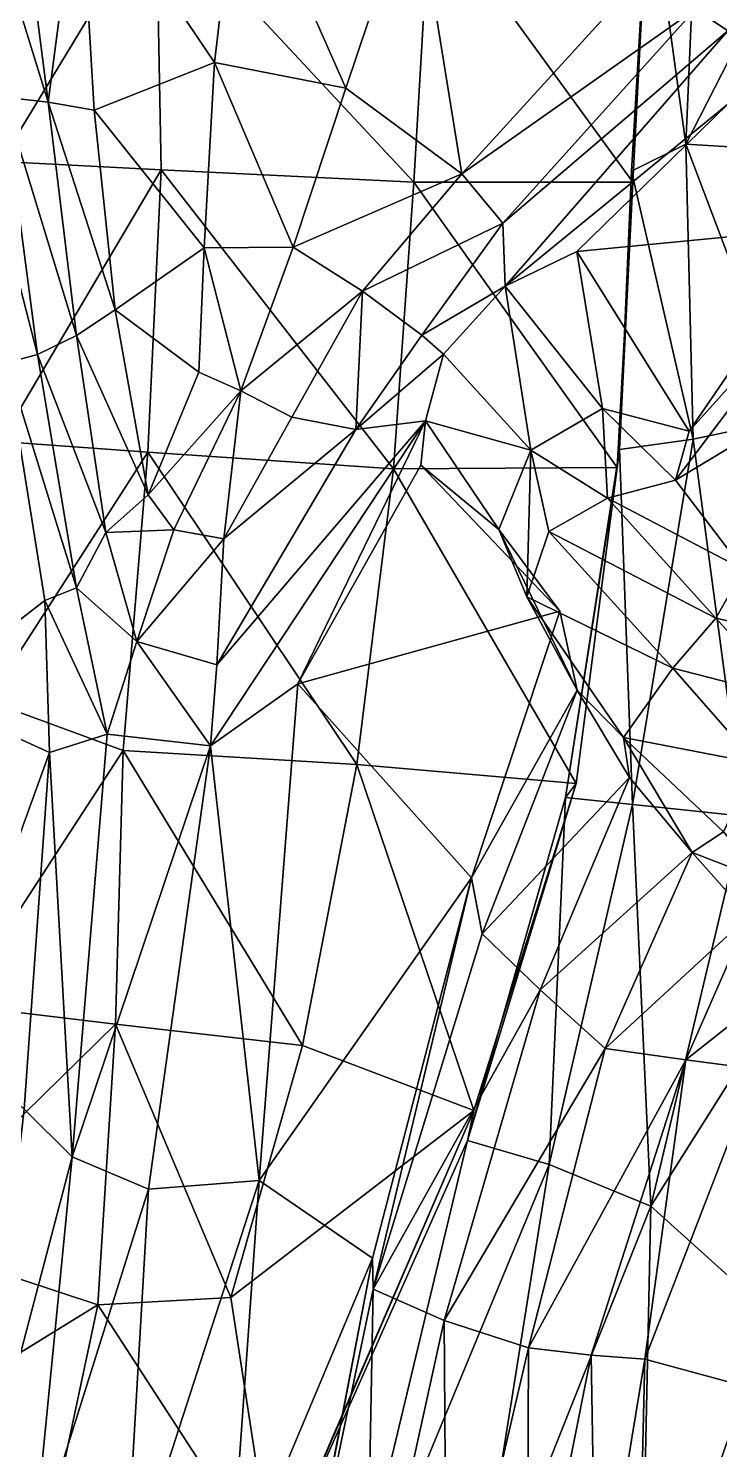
# Model space of a CAD drawing. Extents: x -4.77 to 4.77, y -2.48 to 3.3.
# Drawn here: x -0.604 to -0.344, y -0.485 to 0.05 of the extents above; entities that cross this region are included whole.
import ezdxf

# ---------------------------------------------------------------- set-up
doc = ezdxf.new("R2010")
doc.units = 0

msp = doc.modelspace()

# ---------------------------------------------------------------- linework, layer by layer
for points in [[(-0.62794, 0.12406, 0.76424), (-0.59643, 0.0223, 0.80421), (-0.6083, 0.11567, 0.8239)], [(-0.62794, 0.12406, 0.76424), (-0.61305, 0.02425, 0.74552), (-0.59643, 0.0223, 0.80421)], [(-0.62794, 0.12406, -0.76424), (-0.6083, 0.11567, -0.8239), (-0.59643, 0.0223, -0.80421)], [(-0.62794, 0.12406, -0.76424), (-0.59643, 0.0223, -0.80421), (-0.61305, 0.02425, -0.74552)], [(-0.58466, 0.1127, 0.84447), (-0.5338, 0.0373, 0.83706), (-0.52427, 0.11803, 0.85108)], [(-0.58466, 0.1127, -0.84447), (-0.52427, 0.11803, -0.85108), (-0.5338, 0.0373, -0.83706)], [(-0.52427, 0.11803, 0.85108), (-0.5338, 0.0373, 0.83706), (-0.48438, 0.02763, 0.83941)], [(-0.52427, 0.11803, -0.85108), (-0.48438, 0.02763, -0.83941), (-0.5338, 0.0373, -0.83706)], [(-0.52427, 0.11803, 0.85108), (-0.48438, 0.02763, 0.83941), (-0.45836, 0.10487, 0.85384)], [(-0.52427, 0.11803, -0.85108), (-0.45836, 0.10487, -0.85384), (-0.48438, 0.02763, -0.83941)], [(-0.58466, 0.1127, 0.84447), (-0.6083, 0.11567, 0.8239), (-0.59643, 0.0223, 0.80421)], [(-0.58466, 0.1127, -0.84447), (-0.59643, 0.0223, -0.80421), (-0.6083, 0.11567, -0.8239)], [(-0.58466, 0.1127, 0.84447), (-0.59643, 0.0223, 0.80421), (-0.57908, 0.01935, 0.82703)], [(-0.58466, 0.1127, -0.84447), (-0.57908, 0.01935, -0.82703), (-0.59643, 0.0223, -0.80421)], [(-0.58466, 0.1127, 0.84447), (-0.57908, 0.01935, 0.82703), (-0.5338, 0.0373, 0.83706)], [(-0.58466, 0.1127, -0.84447), (-0.5338, 0.0373, -0.83706), (-0.57908, 0.01935, -0.82703)], [(-0.61411, 0.00006, -0.72126), (-0.6119, 0.1117, -0.72674), (-0.55571, 0.09637, -0.73773)], [(-0.61411, 0.00006, 0.72126), (-0.55571, 0.09637, 0.73773), (-0.6119, 0.1117, 0.72674)], [(-0.35644, 0.00659, -1.03535), (-0.37001, 0.10612, -1.0277), (-0.35205, 0.10792, -1.0423)], [(-0.35644, 0.00659, 1.03535), (-0.35205, 0.10792, 1.0423), (-0.37001, 0.10612, 1.0277)], [(-0.35644, 0.00659, -1.03535), (-0.35205, 0.10792, -1.0423), (-0.31313, 0.0912, -1.04534)], [(-0.35644, 0.00659, 1.03535), (-0.31313, 0.0912, 1.04534), (-0.35205, 0.10792, 1.0423)], [(-0.45836, 0.10487, 0.85384), (-0.48438, 0.02763, 0.83941), (-0.44071, -0.00466, 0.83662)], [(-0.45836, 0.10487, -0.85384), (-0.44071, -0.00466, -0.83662), (-0.48438, 0.02763, -0.83941)], [(-0.45836, 0.10487, 0.85384), (-0.44071, -0.00466, 0.83662), (-0.37341, 0.06929, 0.85272)], [(-0.45836, 0.10487, -0.85384), (-0.37341, 0.06929, -0.85272), (-0.44071, -0.00466, -0.83662)], [(-0.45266, 0.09728, -0.85529), (-0.37057, 0.10277, -0.96872), (-0.37632, -0.00777, -0.96702)], [(-0.45266, 0.09728, 0.85529), (-0.37632, -0.00777, 0.96702), (-0.37057, 0.10277, 0.96872)], [(-0.35644, 0.00659, -1.03535), (-0.3769, -0.00359, -1.01811), (-0.37001, 0.10612, -1.0277)], [(-0.37057, 0.10277, -0.96872), (-0.37001, 0.10612, -1.0277), (-0.3769, -0.00359, -1.01811)], [(-0.35644, 0.00659, 1.03535), (-0.37001, 0.10612, 1.0277), (-0.3769, -0.00359, 1.01811)], [(-0.37057, 0.10277, 0.96872), (-0.3769, -0.00359, 1.01811), (-0.37001, 0.10612, 1.0277)], [(-0.37057, 0.10277, -0.96872), (-0.3769, -0.00359, -1.01811), (-0.37632, -0.00777, -0.96702)], [(-0.37057, 0.10277, 0.96872), (-0.37632, -0.00777, 0.96702), (-0.3769, -0.00359, 1.01811)], [(-0.61411, 0.00006, -0.72126), (-0.55571, 0.09637, -0.73773), (-0.55393, -0.00314, -0.73867)], [(-0.61411, 0.00006, 0.72126), (-0.55393, -0.00314, 0.73867), (-0.55571, 0.09637, 0.73773)], [(-0.45871, -0.00776, -0.84782), (-0.55571, 0.09637, -0.73773), (-0.45266, 0.09728, -0.85529)], [(-0.45871, -0.00776, 0.84782), (-0.45266, 0.09728, 0.85529), (-0.55571, 0.09637, 0.73773)], [(-0.45871, -0.00776, -0.84782), (-0.55393, -0.00314, -0.73867), (-0.55571, 0.09637, -0.73773)], [(-0.45871, -0.00776, 0.84782), (-0.55571, 0.09637, 0.73773), (-0.55393, -0.00314, 0.73867)], [(-0.45266, 0.09728, -0.85529), (-0.37632, -0.00777, -0.96702), (-0.45871, -0.00776, -0.84782)], [(-0.45266, 0.09728, 0.85529), (-0.45871, -0.00776, 0.84782), (-0.37632, -0.00777, 0.96702)], [(-0.35644, 0.00659, -1.03535), (-0.31313, 0.0912, -1.04534), (-0.317, 0.00414, -1.03941)], [(-0.35644, 0.00659, 1.03535), (-0.317, 0.00414, 1.03941), (-0.31313, 0.0912, 1.04534)], [(-0.44071, -0.00466, 0.83662), (-0.3527, 0.05743, 0.83002), (-0.37341, 0.06929, 0.85272)], [(-0.44071, -0.00466, -0.83662), (-0.37341, 0.06929, -0.85272), (-0.3527, 0.05743, -0.83002)], [(-0.32482, 0.06674, 0.79787), (-0.3527, 0.05743, 0.83002), (-0.34061, 0.04919, 0.78746)], [(-0.32482, 0.06674, -0.79787), (-0.34061, 0.04919, -0.78746), (-0.3527, 0.05743, -0.83002)], [(-0.44071, -0.00466, 0.83662), (-0.42526, -0.02325, 0.81437), (-0.3527, 0.05743, 0.83002)], [(-0.44071, -0.00466, -0.83662), (-0.3527, 0.05743, -0.83002), (-0.42526, -0.02325, -0.81437)], [(-0.42526, -0.02325, 0.81437), (-0.34061, 0.04919, 0.78746), (-0.3527, 0.05743, 0.83002)], [(-0.42526, -0.02325, -0.81437), (-0.3527, 0.05743, -0.83002), (-0.34061, 0.04919, -0.78746)], [(-0.42526, -0.02325, 0.81437), (-0.42434, -0.04693, 0.76095), (-0.34061, 0.04919, 0.78746)], [(-0.42526, -0.02325, -0.81437), (-0.34061, 0.04919, -0.78746), (-0.42434, -0.04693, -0.76095)], [(-0.34062, 0.02161, 0.73657), (-0.34061, 0.04919, 0.78746), (-0.42434, -0.04693, 0.76095)], [(-0.34062, 0.02161, -0.73657), (-0.42434, -0.04693, -0.76095), (-0.34061, 0.04919, -0.78746)], [(-0.53765, -0.03247, 0.82439), (-0.5338, 0.0373, 0.83706), (-0.57908, 0.01935, 0.82703)], [(-0.53765, -0.03247, -0.82439), (-0.57908, 0.01935, -0.82703), (-0.5338, 0.0373, -0.83706)], [(-0.5338, 0.0373, 0.83706), (-0.53765, -0.03247, 0.82439), (-0.50419, -0.03226, 0.82736)], [(-0.5338, 0.0373, -0.83706), (-0.50419, -0.03226, -0.82736), (-0.53765, -0.03247, -0.82439)], [(-0.5338, 0.0373, 0.83706), (-0.50419, -0.03226, 0.82736), (-0.48438, 0.02763, 0.83941)], [(-0.5338, 0.0373, -0.83706), (-0.48438, 0.02763, -0.83941), (-0.50419, -0.03226, -0.82736)], [(-0.62632, 0.02726, 0.71592), (-0.60041, -0.07263, 0.7273), (-0.61305, 0.02425, 0.74552)], [(-0.62632, 0.02726, 0.71592), (-0.61196, -0.07573, 0.69838), (-0.60041, -0.07263, 0.7273)], [(-0.62632, 0.02726, -0.71592), (-0.61305, 0.02425, -0.74552), (-0.60041, -0.07263, -0.7273)], [(-0.62632, 0.02726, -0.71592), (-0.60041, -0.07263, -0.7273), (-0.61196, -0.07573, -0.69838)], [(-0.44071, -0.00466, 0.83662), (-0.48438, 0.02763, 0.83941), (-0.50419, -0.03226, 0.82736)], [(-0.44071, -0.00466, -0.83662), (-0.50419, -0.03226, -0.82736), (-0.48438, 0.02763, -0.83941)], [(-0.61305, 0.02425, 0.74552), (-0.58574, -0.06549, 0.78774), (-0.59643, 0.0223, 0.80421)], [(-0.61305, 0.02425, 0.74552), (-0.60041, -0.07263, 0.7273), (-0.58574, -0.06549, 0.78774)], [(-0.61305, 0.02425, -0.74552), (-0.59643, 0.0223, -0.80421), (-0.58574, -0.06549, -0.78774)], [(-0.61305, 0.02425, -0.74552), (-0.58574, -0.06549, -0.78774), (-0.60041, -0.07263, -0.7273)], [(-0.57119, -0.05582, 0.81333), (-0.59643, 0.0223, 0.80421), (-0.58574, -0.06549, 0.78774)], [(-0.57119, -0.05582, 0.81333), (-0.57908, 0.01935, 0.82703), (-0.59643, 0.0223, 0.80421)], [(-0.57119, -0.05582, -0.81333), (-0.58574, -0.06549, -0.78774), (-0.59643, 0.0223, -0.80421)], [(-0.57119, -0.05582, -0.81333), (-0.59643, 0.0223, -0.80421), (-0.57908, 0.01935, -0.82703)], [(-0.34062, 0.02161, 0.73657), (-0.42434, -0.04693, 0.76095), (-0.39738, -0.03386, 0.72602)], [(-0.34062, 0.02161, -0.73657), (-0.39738, -0.03386, -0.72602), (-0.42434, -0.04693, -0.76095)], [(-0.30261, -0.02473, 0.73962), (-0.34062, 0.02161, 0.73657), (-0.39738, -0.03386, 0.72602)], [(-0.30261, -0.02473, -0.73962), (-0.39738, -0.03386, -0.72602), (-0.34062, 0.02161, -0.73657)], [(-0.53765, -0.03247, 0.82439), (-0.57908, 0.01935, 0.82703), (-0.57119, -0.05582, 0.81333)], [(-0.53765, -0.03247, -0.82439), (-0.57119, -0.05582, -0.81333), (-0.57908, 0.01935, -0.82703)], [(-0.35366, -0.10451, -1.02926), (-0.3769, -0.00359, -1.01811), (-0.35644, 0.00659, -1.03535)], [(-0.35366, -0.10451, 1.02926), (-0.35644, 0.00659, 1.03535), (-0.3769, -0.00359, 1.01811)], [(-0.31724, -0.09679, -1.03672), (-0.35644, 0.00659, -1.03535), (-0.317, 0.00414, -1.03941)], [(-0.31724, -0.09679, -1.03672), (-0.35366, -0.10451, -1.02926), (-0.35644, 0.00659, -1.03535)], [(-0.31724, -0.09679, 1.03672), (-0.317, 0.00414, 1.03941), (-0.35644, 0.00659, 1.03535)], [(-0.31724, -0.09679, 1.03672), (-0.35644, 0.00659, 1.03535), (-0.35366, -0.10451, 1.02926)], [(-0.61425, -0.10541, -0.71572), (-0.61411, 0.00006, -0.72126), (-0.55393, -0.00314, -0.73867)], [(-0.61425, -0.10541, 0.71572), (-0.55393, -0.00314, 0.73867), (-0.61411, 0.00006, 0.72126)], [(-0.61425, -0.10541, -0.71572), (-0.55393, -0.00314, -0.73867), (-0.55891, -0.10944, -0.73342)], [(-0.61425, -0.10541, 0.71572), (-0.55891, -0.10944, 0.73342), (-0.55393, -0.00314, 0.73867)], [(-0.46643, -0.11563, -0.83836), (-0.55891, -0.10944, -0.73342), (-0.55393, -0.00314, -0.73867)], [(-0.46643, -0.11563, 0.83836), (-0.55393, -0.00314, 0.73867), (-0.55891, -0.10944, 0.73342)], [(-0.46643, -0.11563, -0.83836), (-0.55393, -0.00314, -0.73867), (-0.45871, -0.00776, -0.84782)], [(-0.46643, -0.11563, 0.83836), (-0.45871, -0.00776, 0.84782), (-0.55393, -0.00314, 0.73867)], [(-0.44071, -0.00466, 0.83662), (-0.50419, -0.03226, 0.82736), (-0.47803, -0.04875, 0.82639)], [(-0.44071, -0.00466, -0.83662), (-0.47803, -0.04875, -0.82639), (-0.50419, -0.03226, -0.82736)], [(-0.42526, -0.02325, 0.81437), (-0.44071, -0.00466, 0.83662), (-0.47803, -0.04875, 0.82639)], [(-0.42526, -0.02325, -0.81437), (-0.47803, -0.04875, -0.82639), (-0.44071, -0.00466, -0.83662)], [(-0.38142, -0.10842, -1.01194), (-0.37632, -0.00777, -0.96702), (-0.3769, -0.00359, -1.01811)], [(-0.35366, -0.10451, -1.02926), (-0.38142, -0.10842, -1.01194), (-0.3769, -0.00359, -1.01811)], [(-0.38142, -0.10842, 1.01194), (-0.3769, -0.00359, 1.01811), (-0.37632, -0.00777, 0.96702)], [(-0.35366, -0.10451, 1.02926), (-0.3769, -0.00359, 1.01811), (-0.38142, -0.10842, 1.01194)], [(-0.38221, -0.1152, -0.95099), (-0.46643, -0.11563, -0.83836), (-0.45871, -0.00776, -0.84782)], [(-0.38221, -0.1152, 0.95099), (-0.45871, -0.00776, 0.84782), (-0.46643, -0.11563, 0.83836)], [(-0.38221, -0.1152, -0.95099), (-0.45871, -0.00776, -0.84782), (-0.37632, -0.00777, -0.96702)], [(-0.38221, -0.1152, 0.95099), (-0.37632, -0.00777, 0.96702), (-0.45871, -0.00776, 0.84782)], [(-0.38142, -0.10842, -1.01194), (-0.38221, -0.1152, -0.95099), (-0.37632, -0.00777, -0.96702)], [(-0.38142, -0.10842, 1.01194), (-0.37632, -0.00777, 0.96702), (-0.38221, -0.1152, 0.95099)], [(-0.42526, -0.02325, 0.81437), (-0.47803, -0.04875, 0.82639), (-0.45579, -0.06534, 0.80036)], [(-0.42526, -0.02325, -0.81437), (-0.45579, -0.06534, -0.80036), (-0.47803, -0.04875, -0.82639)], [(-0.42434, -0.04693, 0.76095), (-0.42526, -0.02325, 0.81437), (-0.45579, -0.06534, 0.80036)], [(-0.42434, -0.04693, -0.76095), (-0.45579, -0.06534, -0.80036), (-0.42526, -0.02325, -0.81437)], [(-0.30261, -0.02473, 0.73962), (-0.39738, -0.03386, 0.72602), (-0.3551, -0.10147, 0.7236)], [(-0.30261, -0.02473, -0.73962), (-0.3551, -0.10147, -0.7236), (-0.39738, -0.03386, -0.72602)], [(-0.3551, -0.10147, 0.7236), (-0.29963, -0.03975, 0.80641), (-0.30261, -0.02473, 0.73962)], [(-0.3551, -0.10147, -0.7236), (-0.30261, -0.02473, -0.73962), (-0.29963, -0.03975, -0.80641)], [(-0.53971, -0.07925, 0.81544), (-0.53765, -0.03247, 0.82439), (-0.57119, -0.05582, 0.81333)], [(-0.53971, -0.07925, -0.81544), (-0.57119, -0.05582, -0.81333), (-0.53765, -0.03247, -0.82439)], [(-0.52384, -0.08635, 0.81559), (-0.53765, -0.03247, 0.82439), (-0.53971, -0.07925, 0.81544)], [(-0.52384, -0.08635, -0.81559), (-0.53971, -0.07925, -0.81544), (-0.53765, -0.03247, -0.82439)], [(-0.52384, -0.08635, 0.81559), (-0.50419, -0.03226, 0.82736), (-0.53765, -0.03247, 0.82439)], [(-0.52384, -0.08635, -0.81559), (-0.53765, -0.03247, -0.82439), (-0.50419, -0.03226, -0.82736)], [(-0.47803, -0.04875, 0.82639), (-0.50419, -0.03226, 0.82736), (-0.52384, -0.08635, 0.81559)], [(-0.47803, -0.04875, -0.82639), (-0.52384, -0.08635, -0.81559), (-0.50419, -0.03226, -0.82736)], [(-0.38775, -0.09295, 0.73362), (-0.39738, -0.03386, 0.72602), (-0.42434, -0.04693, 0.76095)], [(-0.38775, -0.09295, -0.73362), (-0.42434, -0.04693, -0.76095), (-0.39738, -0.03386, -0.72602)], [(-0.38775, -0.09295, 0.73362), (-0.3551, -0.10147, 0.7236), (-0.39738, -0.03386, 0.72602)], [(-0.38775, -0.09295, -0.73362), (-0.39738, -0.03386, -0.72602), (-0.3551, -0.10147, -0.7236)], [(-0.28619, -0.07527, 0.83285), (-0.29963, -0.03975, 0.80641), (-0.36026, -0.11993, 0.79713)], [(-0.3551, -0.10147, 0.7236), (-0.36026, -0.11993, 0.79713), (-0.29963, -0.03975, 0.80641)], [(-0.28619, -0.07527, -0.83285), (-0.36026, -0.11993, -0.79713), (-0.29963, -0.03975, -0.80641)], [(-0.3551, -0.10147, -0.7236), (-0.29963, -0.03975, -0.80641), (-0.36026, -0.11993, -0.79713)], [(-0.42434, -0.04693, 0.76095), (-0.45579, -0.06534, 0.80036), (-0.44758, -0.07248, 0.76393)], [(-0.42434, -0.04693, -0.76095), (-0.44758, -0.07248, -0.76393), (-0.45579, -0.06534, -0.80036)], [(-0.42434, -0.04693, 0.76095), (-0.44758, -0.07248, 0.76393), (-0.41473, -0.10867, 0.7499)], [(-0.42434, -0.04693, -0.76095), (-0.41473, -0.10867, -0.7499), (-0.44758, -0.07248, -0.76393)], [(-0.42434, -0.04693, 0.76095), (-0.41473, -0.10867, 0.7499), (-0.38775, -0.09295, 0.73362)], [(-0.42434, -0.04693, -0.76095), (-0.38775, -0.09295, -0.73362), (-0.41473, -0.10867, -0.7499)], [(-0.47803, -0.04875, 0.82639), (-0.52384, -0.08635, 0.81559), (-0.50471, -0.09625, 0.81502)], [(-0.47803, -0.04875, -0.82639), (-0.50471, -0.09625, -0.81502), (-0.52384, -0.08635, -0.81559)], [(-0.47803, -0.04875, 0.82639), (-0.50471, -0.09625, 0.81502), (-0.48064, -0.1009, 0.7986)], [(-0.47803, -0.04875, -0.82639), (-0.48064, -0.1009, -0.7986), (-0.50471, -0.09625, -0.81502)], [(-0.47803, -0.04875, 0.82639), (-0.48064, -0.1009, 0.7986), (-0.45579, -0.06534, 0.80036)], [(-0.47803, -0.04875, -0.82639), (-0.45579, -0.06534, -0.80036), (-0.48064, -0.1009, -0.7986)], [(-0.5587, -0.1255, 0.80264), (-0.57119, -0.05582, 0.81333), (-0.58574, -0.06549, 0.78774)], [(-0.5587, -0.1255, -0.80264), (-0.58574, -0.06549, -0.78774), (-0.57119, -0.05582, -0.81333)], [(-0.53971, -0.07925, 0.81544), (-0.57119, -0.05582, 0.81333), (-0.5587, -0.1255, 0.80264)], [(-0.53971, -0.07925, -0.81544), (-0.5587, -0.1255, -0.80264), (-0.57119, -0.05582, -0.81333)], [(-0.57471, -0.1396, 0.77945), (-0.58574, -0.06549, 0.78774), (-0.60041, -0.07263, 0.7273)], [(-0.57471, -0.1396, -0.77945), (-0.60041, -0.07263, -0.7273), (-0.58574, -0.06549, -0.78774)], [(-0.5587, -0.1255, 0.80264), (-0.58574, -0.06549, 0.78774), (-0.57471, -0.1396, 0.77945)], [(-0.5587, -0.1255, -0.80264), (-0.57471, -0.1396, -0.77945), (-0.58574, -0.06549, -0.78774)], [(-0.44758, -0.07248, 0.76393), (-0.45579, -0.06534, 0.80036), (-0.48064, -0.1009, 0.7986)], [(-0.44758, -0.07248, -0.76393), (-0.48064, -0.1009, -0.7986), (-0.45579, -0.06534, -0.80036)], [(-0.61196, -0.07573, 0.69838), (-0.58577, -0.16044, 0.72363), (-0.60041, -0.07263, 0.7273)], [(-0.61196, -0.07573, -0.69838), (-0.60041, -0.07263, -0.7273), (-0.58577, -0.16044, -0.72363)], [(-0.57471, -0.1396, 0.77945), (-0.60041, -0.07263, 0.7273), (-0.58577, -0.16044, 0.72363)], [(-0.57471, -0.1396, -0.77945), (-0.58577, -0.16044, -0.72363), (-0.60041, -0.07263, -0.7273)], [(-0.44758, -0.07248, 0.76393), (-0.48064, -0.1009, 0.7986), (-0.45434, -0.09757, 0.73305)], [(-0.44758, -0.07248, -0.76393), (-0.45434, -0.09757, -0.73305), (-0.48064, -0.1009, -0.7986)], [(-0.41473, -0.10867, 0.7499), (-0.44758, -0.07248, 0.76393), (-0.45434, -0.09757, 0.73305)], [(-0.41473, -0.10867, -0.7499), (-0.45434, -0.09757, -0.73305), (-0.44758, -0.07248, -0.76393)], [(-0.59765, -0.16521, 0.68453), (-0.61196, -0.07573, 0.69838), (-0.64356, -0.20069, 0.65918)], [(-0.59765, -0.16521, -0.68453), (-0.64356, -0.20069, -0.65918), (-0.61196, -0.07573, -0.69838)], [(-0.61196, -0.07573, 0.69838), (-0.59765, -0.16521, 0.68453), (-0.58577, -0.16044, 0.72363)], [(-0.61196, -0.07573, -0.69838), (-0.58577, -0.16044, -0.72363), (-0.59765, -0.16521, -0.68453)], [(-0.5587, -0.1255, 0.80264), (-0.52384, -0.08635, 0.81559), (-0.53971, -0.07925, 0.81544)], [(-0.5587, -0.1255, -0.80264), (-0.53971, -0.07925, -0.81544), (-0.52384, -0.08635, -0.81559)], [(-0.28619, -0.07527, 0.83285), (-0.36026, -0.11993, 0.79713), (-0.33466, -0.15358, 0.81901)], [(-0.28619, -0.07527, -0.83285), (-0.33466, -0.15358, -0.81901), (-0.36026, -0.11993, -0.79713)], [(-0.5587, -0.1255, 0.80264), (-0.54911, -0.13869, 0.80236), (-0.52384, -0.08635, 0.81559)], [(-0.5587, -0.1255, -0.80264), (-0.52384, -0.08635, -0.81559), (-0.54911, -0.13869, -0.80236)], [(-0.53028, -0.14202, 0.80356), (-0.52384, -0.08635, 0.81559), (-0.54911, -0.13869, 0.80236)], [(-0.53028, -0.14202, -0.80356), (-0.54911, -0.13869, -0.80236), (-0.52384, -0.08635, -0.81559)], [(-0.53028, -0.14202, 0.80356), (-0.50471, -0.09625, 0.81502), (-0.52384, -0.08635, 0.81559)], [(-0.53028, -0.14202, -0.80356), (-0.52384, -0.08635, -0.81559), (-0.50471, -0.09625, -0.81502)], [(-0.53028, -0.14202, 0.80356), (-0.48064, -0.1009, 0.7986), (-0.50471, -0.09625, 0.81502)], [(-0.53028, -0.14202, -0.80356), (-0.50471, -0.09625, -0.81502), (-0.48064, -0.1009, -0.7986)], [(-0.41473, -0.10867, 0.7499), (-0.3859, -0.1267, 0.81724), (-0.38775, -0.09295, 0.73362)], [(-0.41473, -0.10867, -0.7499), (-0.38775, -0.09295, -0.73362), (-0.3859, -0.1267, -0.81724)], [(-0.36026, -0.11993, 0.79713), (-0.38775, -0.09295, 0.73362), (-0.3859, -0.1267, 0.81724)], [(-0.36026, -0.11993, 0.79713), (-0.3551, -0.10147, 0.7236), (-0.38775, -0.09295, 0.73362)], [(-0.36026, -0.11993, -0.79713), (-0.3859, -0.1267, -0.81724), (-0.38775, -0.09295, -0.73362)], [(-0.36026, -0.11993, -0.79713), (-0.38775, -0.09295, -0.73362), (-0.3551, -0.10147, -0.7236)], [(-0.50241, -0.19663, 0.68785), (-0.45434, -0.09757, 0.73305), (-0.53536, -0.21999, 0.73174)], [(-0.45434, -0.09757, 0.73305), (-0.53287, -0.18943, 0.77642), (-0.53536, -0.21999, 0.73174)], [(-0.50241, -0.19663, -0.68785), (-0.53536, -0.21999, -0.73174), (-0.45434, -0.09757, -0.73305)], [(-0.45434, -0.09757, -0.73305), (-0.53536, -0.21999, -0.73174), (-0.53287, -0.18943, -0.77642)], [(-0.45434, -0.09757, 0.73305), (-0.48064, -0.1009, 0.7986), (-0.53287, -0.18943, 0.77642)], [(-0.45434, -0.09757, -0.73305), (-0.53287, -0.18943, -0.77642), (-0.48064, -0.1009, -0.7986)], [(-0.53028, -0.14202, 0.80356), (-0.53287, -0.18943, 0.77642), (-0.48064, -0.1009, 0.7986)], [(-0.53028, -0.14202, -0.80356), (-0.48064, -0.1009, -0.7986), (-0.53287, -0.18943, -0.77642)], [(-0.50241, -0.19663, 0.68785), (-0.45618, -0.11434, 0.70752), (-0.45434, -0.09757, 0.73305)], [(-0.50241, -0.19663, -0.68785), (-0.45434, -0.09757, -0.73305), (-0.45618, -0.11434, -0.70752)], [(-0.45618, -0.11434, 0.70752), (-0.42677, -0.13852, 0.73187), (-0.45434, -0.09757, 0.73305)], [(-0.45618, -0.11434, -0.70752), (-0.45434, -0.09757, -0.73305), (-0.42677, -0.13852, -0.73187)], [(-0.41473, -0.10867, 0.7499), (-0.45434, -0.09757, 0.73305), (-0.42677, -0.13852, 0.73187)], [(-0.41473, -0.10867, -0.7499), (-0.42677, -0.13852, -0.73187), (-0.45434, -0.09757, -0.73305)], [(-0.33474, -0.24637, -1.01376), (-0.35366, -0.10451, -1.02926), (-0.31724, -0.09679, -1.03672)], [(-0.33474, -0.24637, 1.01376), (-0.31724, -0.09679, 1.03672), (-0.35366, -0.10451, 1.02926)], [(-0.61908, -0.20301, -0.71201), (-0.61425, -0.10541, -0.71572), (-0.55891, -0.10944, -0.73342)], [(-0.61908, -0.20301, 0.71201), (-0.55891, -0.10944, 0.73342), (-0.61425, -0.10541, 0.71572)], [(-0.37652, -0.24205, -1.00769), (-0.38142, -0.10842, -1.01194), (-0.35366, -0.10451, -1.02926)], [(-0.37652, -0.24205, 1.00769), (-0.35366, -0.10451, 1.02926), (-0.38142, -0.10842, 1.01194)], [(-0.33474, -0.24637, -1.01376), (-0.37652, -0.24205, -1.00769), (-0.35366, -0.10451, -1.02926)], [(-0.33474, -0.24637, 1.01376), (-0.35366, -0.10451, 1.02926), (-0.37652, -0.24205, 1.00769)], [(-0.61908, -0.20301, -0.71201), (-0.55891, -0.10944, -0.73342), (-0.56815, -0.22169, -0.72439)], [(-0.61908, -0.20301, 0.71201), (-0.56815, -0.22169, 0.72439), (-0.55891, -0.10944, 0.73342)], [(-0.55891, -0.10944, -0.73342), (-0.48021, -0.22699, -0.82172), (-0.56815, -0.22169, -0.72439)], [(-0.55891, -0.10944, 0.73342), (-0.56815, -0.22169, 0.72439), (-0.48021, -0.22699, 0.82172)], [(-0.55891, -0.10944, -0.73342), (-0.46643, -0.11563, -0.83836), (-0.48021, -0.22699, -0.82172)], [(-0.55891, -0.10944, 0.73342), (-0.48021, -0.22699, 0.82172), (-0.46643, -0.11563, 0.83836)], [(-0.41473, -0.10867, 0.7499), (-0.42677, -0.13852, 0.73187), (-0.4162, -0.16381, 0.80171)], [(-0.41473, -0.10867, -0.7499), (-0.4162, -0.16381, -0.80171), (-0.42677, -0.13852, -0.73187)], [(-0.41473, -0.10867, 0.7499), (-0.4162, -0.16381, 0.80171), (-0.40795, -0.13929, 0.81448)], [(-0.41473, -0.10867, -0.7499), (-0.40795, -0.13929, -0.81448), (-0.4162, -0.16381, -0.80171)], [(-0.41473, -0.10867, 0.7499), (-0.40795, -0.13929, 0.81448), (-0.3859, -0.1267, 0.81724)], [(-0.41473, -0.10867, -0.7499), (-0.3859, -0.1267, -0.81724), (-0.40795, -0.13929, -0.81448)], [(-0.40164, -0.23945, -0.98006), (-0.38221, -0.1152, -0.95099), (-0.38142, -0.10842, -1.01194)], [(-0.37652, -0.24205, -1.00769), (-0.40164, -0.23945, -0.98006), (-0.38142, -0.10842, -1.01194)], [(-0.40164, -0.23945, 0.98006), (-0.38142, -0.10842, 1.01194), (-0.38221, -0.1152, 0.95099)], [(-0.37652, -0.24205, 1.00769), (-0.38142, -0.10842, 1.01194), (-0.40164, -0.23945, 0.98006)], [(-0.40376, -0.16926, 0.69649), (-0.45618, -0.11434, 0.70752), (-0.50241, -0.19663, 0.68785)], [(-0.40376, -0.16926, -0.69649), (-0.50241, -0.19663, -0.68785), (-0.45618, -0.11434, -0.70752)], [(-0.46643, -0.11563, -0.83836), (-0.39765, -0.23413, -0.92971), (-0.48021, -0.22699, -0.82172)], [(-0.46643, -0.11563, 0.83836), (-0.48021, -0.22699, 0.82172), (-0.39765, -0.23413, 0.92971)], [(-0.46643, -0.11563, -0.83836), (-0.38221, -0.1152, -0.95099), (-0.39765, -0.23413, -0.92971)], [(-0.46643, -0.11563, 0.83836), (-0.39765, -0.23413, 0.92971), (-0.38221, -0.1152, 0.95099)], [(-0.45618, -0.11434, 0.70752), (-0.40376, -0.16926, 0.69649), (-0.42677, -0.13852, 0.73187)], [(-0.45618, -0.11434, -0.70752), (-0.42677, -0.13852, -0.73187), (-0.40376, -0.16926, -0.69649)], [(-0.40164, -0.23945, -0.98006), (-0.39765, -0.23413, -0.92971), (-0.38221, -0.1152, -0.95099)], [(-0.40164, -0.23945, 0.98006), (-0.38221, -0.1152, 0.95099), (-0.39765, -0.23413, 0.92971)], [(-0.33466, -0.15358, 0.81901), (-0.36026, -0.11993, 0.79713), (-0.3859, -0.1267, 0.81724)], [(-0.33466, -0.15358, -0.81901), (-0.3859, -0.1267, -0.81724), (-0.36026, -0.11993, -0.79713)], [(-0.54911, -0.13869, 0.80236), (-0.5587, -0.1255, 0.80264), (-0.57471, -0.1396, 0.77945)], [(-0.54911, -0.13869, -0.80236), (-0.57471, -0.1396, -0.77945), (-0.5587, -0.1255, -0.80264)], [(-0.34513, -0.17186, 0.84485), (-0.3859, -0.1267, 0.81724), (-0.40795, -0.13929, 0.81448)], [(-0.34513, -0.17186, -0.84485), (-0.40795, -0.13929, -0.81448), (-0.3859, -0.1267, -0.81724)], [(-0.33466, -0.15358, 0.81901), (-0.3859, -0.1267, 0.81724), (-0.34513, -0.17186, 0.84485)], [(-0.33466, -0.15358, -0.81901), (-0.34513, -0.17186, -0.84485), (-0.3859, -0.1267, -0.81724)], [(-0.54911, -0.13869, 0.80236), (-0.57471, -0.1396, 0.77945), (-0.563, -0.18062, 0.78037)], [(-0.54911, -0.13869, -0.80236), (-0.563, -0.18062, -0.78037), (-0.57471, -0.1396, -0.77945)], [(-0.563, -0.18062, 0.78037), (-0.53028, -0.14202, 0.80356), (-0.54911, -0.13869, 0.80236)], [(-0.563, -0.18062, -0.78037), (-0.54911, -0.13869, -0.80236), (-0.53028, -0.14202, -0.80356)], [(-0.3973, -0.19902, 0.77981), (-0.42677, -0.13852, 0.73187), (-0.40376, -0.16926, 0.69649)], [(-0.3973, -0.19902, 0.77981), (-0.4162, -0.16381, 0.80171), (-0.42677, -0.13852, 0.73187)], [(-0.3973, -0.19902, -0.77981), (-0.40376, -0.16926, -0.69649), (-0.42677, -0.13852, -0.73187)], [(-0.3973, -0.19902, -0.77981), (-0.42677, -0.13852, -0.73187), (-0.4162, -0.16381, -0.80171)], [(-0.58577, -0.16044, 0.72363), (-0.563, -0.18062, 0.78037), (-0.57471, -0.1396, 0.77945)], [(-0.58577, -0.16044, -0.72363), (-0.57471, -0.1396, -0.77945), (-0.563, -0.18062, -0.78037)], [(-0.563, -0.18062, 0.78037), (-0.53287, -0.18943, 0.77642), (-0.53028, -0.14202, 0.80356)], [(-0.563, -0.18062, -0.78037), (-0.53028, -0.14202, -0.80356), (-0.53287, -0.18943, -0.77642)], [(-0.3613, -0.19074, 0.85326), (-0.40795, -0.13929, 0.81448), (-0.4162, -0.16381, 0.80171)], [(-0.3613, -0.19074, -0.85326), (-0.4162, -0.16381, -0.80171), (-0.40795, -0.13929, -0.81448)], [(-0.34513, -0.17186, 0.84485), (-0.40795, -0.13929, 0.81448), (-0.3613, -0.19074, 0.85326)], [(-0.34513, -0.17186, -0.84485), (-0.3613, -0.19074, -0.85326), (-0.40795, -0.13929, -0.81448)], [(-0.34513, -0.17186, 0.84485), (-0.31121, -0.1796, 0.8183), (-0.33466, -0.15358, 0.81901)], [(-0.34513, -0.17186, -0.84485), (-0.33466, -0.15358, -0.81901), (-0.31121, -0.1796, -0.8183)], [(-0.57425, -0.21553, 0.72219), (-0.58577, -0.16044, 0.72363), (-0.59765, -0.16521, 0.68453)], [(-0.57425, -0.21553, -0.72219), (-0.59765, -0.16521, -0.68453), (-0.58577, -0.16044, -0.72363)], [(-0.58577, -0.16044, 0.72363), (-0.57425, -0.21553, 0.72219), (-0.563, -0.18062, 0.78037)], [(-0.58577, -0.16044, -0.72363), (-0.563, -0.18062, -0.78037), (-0.57425, -0.21553, -0.72219)], [(-0.59765, -0.16521, 0.68453), (-0.64356, -0.20069, 0.65918), (-0.59595, -0.22244, 0.66875)], [(-0.59765, -0.16521, -0.68453), (-0.59595, -0.22244, -0.66875), (-0.64356, -0.20069, -0.65918)], [(-0.57425, -0.21553, 0.72219), (-0.59765, -0.16521, 0.68453), (-0.59595, -0.22244, 0.66875)], [(-0.57425, -0.21553, -0.72219), (-0.59595, -0.22244, -0.66875), (-0.59765, -0.16521, -0.68453)], [(-0.3613, -0.19074, 0.85326), (-0.4162, -0.16381, 0.80171), (-0.37984, -0.21678, 0.83365)], [(-0.37984, -0.21678, 0.83365), (-0.4162, -0.16381, 0.80171), (-0.3973, -0.19902, 0.77981)], [(-0.3613, -0.19074, -0.85326), (-0.37984, -0.21678, -0.83365), (-0.4162, -0.16381, -0.80171)], [(-0.37984, -0.21678, -0.83365), (-0.3973, -0.19902, -0.77981), (-0.4162, -0.16381, -0.80171)], [(-0.40376, -0.16926, 0.69649), (-0.50241, -0.19663, 0.68785), (-0.43709, -0.26966, 0.67659)], [(-0.40376, -0.16926, -0.69649), (-0.43709, -0.26966, -0.67659), (-0.50241, -0.19663, -0.68785)], [(-0.43709, -0.26966, 0.67659), (-0.3973, -0.19902, 0.77981), (-0.40376, -0.16926, 0.69649)], [(-0.43709, -0.26966, -0.67659), (-0.40376, -0.16926, -0.69649), (-0.3973, -0.19902, -0.77981)], [(-0.3613, -0.19074, 0.85326), (-0.31785, -0.20191, 0.84627), (-0.34513, -0.17186, 0.84485)], [(-0.3613, -0.19074, -0.85326), (-0.34513, -0.17186, -0.84485), (-0.31785, -0.20191, -0.84627)], [(-0.34513, -0.17186, 0.84485), (-0.31785, -0.20191, 0.84627), (-0.31121, -0.1796, 0.8183)], [(-0.34513, -0.17186, -0.84485), (-0.31121, -0.1796, -0.8183), (-0.31785, -0.20191, -0.84627)], [(-0.53536, -0.21999, 0.73174), (-0.563, -0.18062, 0.78037), (-0.57425, -0.21553, 0.72219)], [(-0.53536, -0.21999, -0.73174), (-0.57425, -0.21553, -0.72219), (-0.563, -0.18062, -0.78037)], [(-0.53536, -0.21999, 0.73174), (-0.53287, -0.18943, 0.77642), (-0.563, -0.18062, 0.78037)], [(-0.53536, -0.21999, -0.73174), (-0.563, -0.18062, -0.78037), (-0.53287, -0.18943, -0.77642)], [(-0.37984, -0.21678, 0.83365), (-0.32988, -0.22642, 0.855), (-0.3613, -0.19074, 0.85326)], [(-0.37984, -0.21678, -0.83365), (-0.3613, -0.19074, -0.85326), (-0.32988, -0.22642, -0.855)], [(-0.3613, -0.19074, 0.85326), (-0.32988, -0.22642, 0.855), (-0.31785, -0.20191, 0.84627)], [(-0.3613, -0.19074, -0.85326), (-0.31785, -0.20191, -0.84627), (-0.32988, -0.22642, -0.855)], [(-0.51697, -0.38362, 0.63465), (-0.50241, -0.19663, 0.68785), (-0.53536, -0.21999, 0.73174)], [(-0.51697, -0.38362, -0.63465), (-0.53536, -0.21999, -0.73174), (-0.50241, -0.19663, -0.68785)], [(-0.51697, -0.38362, 0.63465), (-0.43709, -0.26966, 0.67659), (-0.50241, -0.19663, 0.68785)], [(-0.51697, -0.38362, -0.63465), (-0.50241, -0.19663, -0.68785), (-0.43709, -0.26966, -0.67659)], [(-0.63481, -0.32964, 0.62903), (-0.59595, -0.22244, 0.66875), (-0.64356, -0.20069, 0.65918)], [(-0.63481, -0.32964, -0.62903), (-0.64356, -0.20069, -0.65918), (-0.59595, -0.22244, -0.66875)], [(-0.6306, -0.31761, -0.71102), (-0.61908, -0.20301, -0.71201), (-0.56815, -0.22169, -0.72439)], [(-0.6306, -0.31761, 0.71102), (-0.56815, -0.22169, 0.72439), (-0.61908, -0.20301, 0.71201)], [(-0.43709, -0.26966, 0.67659), (-0.43299, -0.29066, 0.75701), (-0.3973, -0.19902, 0.77981)], [(-0.43709, -0.26966, -0.67659), (-0.3973, -0.19902, -0.77981), (-0.43299, -0.29066, -0.75701)], [(-0.37762, -0.23192, 0.79741), (-0.3973, -0.19902, 0.77981), (-0.43299, -0.29066, 0.75701)], [(-0.37762, -0.23192, -0.79741), (-0.43299, -0.29066, -0.75701), (-0.3973, -0.19902, -0.77981)], [(-0.37984, -0.21678, 0.83365), (-0.3973, -0.19902, 0.77981), (-0.37762, -0.23192, 0.79741)], [(-0.37984, -0.21678, -0.83365), (-0.37762, -0.23192, -0.79741), (-0.3973, -0.19902, -0.77981)], [(-0.59595, -0.22244, 0.66875), (-0.5874, -0.37462, 0.66197), (-0.57425, -0.21553, 0.72219)], [(-0.59595, -0.22244, -0.66875), (-0.57425, -0.21553, -0.72219), (-0.5874, -0.37462, -0.66197)], [(-0.53536, -0.21999, 0.73174), (-0.57425, -0.21553, 0.72219), (-0.5874, -0.37462, 0.66197)], [(-0.53536, -0.21999, -0.73174), (-0.5874, -0.37462, -0.66197), (-0.57425, -0.21553, -0.72219)], [(-0.37984, -0.21678, 0.83365), (-0.354, -0.26008, 0.80995), (-0.34226, -0.25228, 0.83939)], [(-0.37984, -0.21678, 0.83365), (-0.37762, -0.23192, 0.79741), (-0.354, -0.26008, 0.80995)], [(-0.37984, -0.21678, 0.83365), (-0.34226, -0.25228, 0.83939), (-0.32988, -0.22642, 0.855)], [(-0.37984, -0.21678, -0.83365), (-0.34226, -0.25228, -0.83939), (-0.354, -0.26008, -0.80995)], [(-0.37984, -0.21678, -0.83365), (-0.354, -0.26008, -0.80995), (-0.37762, -0.23192, -0.79741)], [(-0.37984, -0.21678, -0.83365), (-0.32988, -0.22642, -0.855), (-0.34226, -0.25228, -0.83939)], [(-0.63481, -0.32964, 0.62903), (-0.60548, -0.35674, 0.63637), (-0.59595, -0.22244, 0.66875)], [(-0.63481, -0.32964, -0.62903), (-0.59595, -0.22244, -0.66875), (-0.60548, -0.35674, -0.63637)], [(-0.6306, -0.31761, -0.71102), (-0.56815, -0.22169, -0.72439), (-0.57106, -0.3247, -0.72106)], [(-0.6306, -0.31761, 0.71102), (-0.57106, -0.3247, 0.72106), (-0.56815, -0.22169, 0.72439)], [(-0.59595, -0.22244, 0.66875), (-0.60548, -0.35674, 0.63637), (-0.5874, -0.37462, 0.66197)], [(-0.59595, -0.22244, -0.66875), (-0.5874, -0.37462, -0.66197), (-0.60548, -0.35674, -0.63637)], [(-0.53536, -0.21999, 0.73174), (-0.5874, -0.37462, 0.66197), (-0.55864, -0.38685, 0.66688)], [(-0.53536, -0.21999, -0.73174), (-0.55864, -0.38685, -0.66688), (-0.5874, -0.37462, -0.66197)], [(-0.56815, -0.22169, -0.72439), (-0.50071, -0.33276, -0.79754), (-0.57106, -0.3247, -0.72106)], [(-0.56815, -0.22169, 0.72439), (-0.57106, -0.3247, 0.72106), (-0.50071, -0.33276, 0.79754)], [(-0.56815, -0.22169, -0.72439), (-0.48021, -0.22699, -0.82172), (-0.50071, -0.33276, -0.79754)], [(-0.56815, -0.22169, 0.72439), (-0.50071, -0.33276, 0.79754), (-0.48021, -0.22699, 0.82172)], [(-0.51697, -0.38362, 0.63465), (-0.53536, -0.21999, 0.73174), (-0.55864, -0.38685, 0.66688)], [(-0.51697, -0.38362, -0.63465), (-0.55864, -0.38685, -0.66688), (-0.53536, -0.21999, -0.73174)], [(-0.43621, -0.35721, -0.88007), (-0.50071, -0.33276, -0.79754), (-0.48021, -0.22699, -0.82172)], [(-0.43621, -0.35721, 0.88007), (-0.48021, -0.22699, 0.82172), (-0.50071, -0.33276, 0.79754)], [(-0.43621, -0.35721, -0.88007), (-0.48021, -0.22699, -0.82172), (-0.39765, -0.23413, -0.92971)], [(-0.43621, -0.35721, 0.88007), (-0.39765, -0.23413, 0.92971), (-0.48021, -0.22699, 0.82172)], [(-0.39765, -0.23413, -0.92971), (-0.43851, -0.36855, -0.93794), (-0.43621, -0.35721, -0.88007)], [(-0.39765, -0.23413, -0.92971), (-0.40164, -0.23945, -0.98006), (-0.43851, -0.36855, -0.93794)], [(-0.39765, -0.23413, 0.92971), (-0.43621, -0.35721, 0.88007), (-0.43851, -0.36855, 0.93794)], [(-0.39765, -0.23413, 0.92971), (-0.43851, -0.36855, 0.93794), (-0.40164, -0.23945, 0.98006)], [(-0.37762, -0.23192, 0.79741), (-0.43299, -0.29066, 0.75701), (-0.41128, -0.31183, 0.77488)], [(-0.37762, -0.23192, -0.79741), (-0.41128, -0.31183, -0.77488), (-0.43299, -0.29066, -0.75701)], [(-0.41128, -0.31183, 0.77488), (-0.354, -0.26008, 0.80995), (-0.37762, -0.23192, 0.79741)], [(-0.41128, -0.31183, -0.77488), (-0.37762, -0.23192, -0.79741), (-0.354, -0.26008, -0.80995)], [(-0.40164, -0.23945, -0.98006), (-0.40785, -0.3775, -0.95944), (-0.43851, -0.36855, -0.93794)], [(-0.40164, -0.23945, 0.98006), (-0.43851, -0.36855, 0.93794), (-0.40785, -0.3775, 0.95944)], [(-0.40164, -0.23945, -0.98006), (-0.37652, -0.24205, -1.00769), (-0.40785, -0.3775, -0.95944)], [(-0.40164, -0.23945, 0.98006), (-0.40785, -0.3775, 0.95944), (-0.37652, -0.24205, 1.00769)], [(-0.33474, -0.24637, -1.01376), (-0.27308, -0.24024, -1.08933), (-0.36952, -0.39329, -0.96418)], [(-0.32407, -0.43429, -1.02607), (-0.36952, -0.39329, -0.96418), (-0.27308, -0.24024, -1.08933)], [(-0.33474, -0.24637, 1.01376), (-0.36952, -0.39329, 0.96418), (-0.27308, -0.24024, 1.08933)], [(-0.32407, -0.43429, 1.02607), (-0.27308, -0.24024, 1.08933), (-0.36952, -0.39329, 0.96418)], [(-0.36952, -0.39329, -0.96418), (-0.40785, -0.3775, -0.95944), (-0.37652, -0.24205, -1.00769)], [(-0.36952, -0.39329, 0.96418), (-0.37652, -0.24205, 1.00769), (-0.40785, -0.3775, 0.95944)], [(-0.36952, -0.39329, -0.96418), (-0.37652, -0.24205, -1.00769), (-0.33474, -0.24637, -1.01376)], [(-0.36952, -0.39329, 0.96418), (-0.33474, -0.24637, 1.01376), (-0.37652, -0.24205, 1.00769)], [(-0.3266, -0.27069, 0.81436), (-0.34226, -0.25228, 0.83939), (-0.354, -0.26008, 0.80995)], [(-0.3266, -0.27069, -0.81436), (-0.354, -0.26008, -0.80995), (-0.34226, -0.25228, -0.83939)], [(-0.41128, -0.31183, 0.77488), (-0.38675, -0.33386, 0.78508), (-0.354, -0.26008, 0.80995)], [(-0.41128, -0.31183, -0.77488), (-0.354, -0.26008, -0.80995), (-0.38675, -0.33386, -0.78508)], [(-0.3327, -0.28405, 0.77265), (-0.354, -0.26008, 0.80995), (-0.38675, -0.33386, 0.78508)], [(-0.3327, -0.28405, -0.77265), (-0.38675, -0.33386, -0.78508), (-0.354, -0.26008, -0.80995)], [(-0.3266, -0.27069, 0.81436), (-0.354, -0.26008, 0.80995), (-0.3327, -0.28405, 0.77265)], [(-0.3266, -0.27069, -0.81436), (-0.3327, -0.28405, -0.77265), (-0.354, -0.26008, -0.80995)], [(-0.51697, -0.38362, 0.63465), (-0.47436, -0.41283, 0.64776), (-0.43709, -0.26966, 0.67659)], [(-0.51697, -0.38362, -0.63465), (-0.43709, -0.26966, -0.67659), (-0.47436, -0.41283, -0.64776)], [(-0.47413, -0.42443, 0.71957), (-0.43709, -0.26966, 0.67659), (-0.47436, -0.41283, 0.64776)], [(-0.47413, -0.42443, -0.71957), (-0.47436, -0.41283, -0.64776), (-0.43709, -0.26966, -0.67659)], [(-0.47413, -0.42443, 0.71957), (-0.43299, -0.29066, 0.75701), (-0.43709, -0.26966, 0.67659)], [(-0.47413, -0.42443, -0.71957), (-0.43709, -0.26966, -0.67659), (-0.43299, -0.29066, -0.75701)], [(-0.3327, -0.28405, 0.77265), (-0.38675, -0.33386, 0.78508), (-0.35643, -0.33821, 0.75574)], [(-0.3327, -0.28405, -0.77265), (-0.35643, -0.33821, -0.75574), (-0.38675, -0.33386, -0.78508)], [(-0.35643, -0.33821, 0.75574), (-0.31517, -0.30554, 0.7443), (-0.3327, -0.28405, 0.77265)], [(-0.35643, -0.33821, -0.75574), (-0.3327, -0.28405, -0.77265), (-0.31517, -0.30554, -0.7443)], [(-0.41128, -0.31183, 0.77488), (-0.43299, -0.29066, 0.75701), (-0.47413, -0.42443, 0.71957)], [(-0.41128, -0.31183, -0.77488), (-0.47413, -0.42443, -0.71957), (-0.43299, -0.29066, -0.75701)], [(-0.35643, -0.33821, 0.75574), (-0.3297, -0.34169, 0.73368), (-0.31517, -0.30554, 0.7443)], [(-0.35643, -0.33821, -0.75574), (-0.31517, -0.30554, -0.7443), (-0.3297, -0.34169, -0.73368)], [(-0.41128, -0.31183, 0.77488), (-0.47413, -0.42443, 0.71957), (-0.44732, -0.43622, 0.74409)], [(-0.41128, -0.31183, -0.77488), (-0.44732, -0.43622, -0.74409), (-0.47413, -0.42443, -0.71957)], [(-0.44732, -0.43622, 0.74409), (-0.38675, -0.33386, 0.78508), (-0.41128, -0.31183, 0.77488)], [(-0.44732, -0.43622, -0.74409), (-0.41128, -0.31183, -0.77488), (-0.38675, -0.33386, -0.78508)], [(-0.57106, -0.3247, -0.72106), (-0.65337, -0.40537, -0.70124), (-0.6306, -0.31761, -0.71102)], [(-0.57106, -0.3247, 0.72106), (-0.6306, -0.31761, 0.71102), (-0.65337, -0.40537, 0.70124)], [(-0.57106, -0.3247, -0.72106), (-0.57773, -0.43034, -0.71482), (-0.65337, -0.40537, -0.70124)], [(-0.57106, -0.3247, 0.72106), (-0.65337, -0.40537, 0.70124), (-0.57773, -0.43034, 0.71482)], [(-0.52764, -0.42762, -0.76684), (-0.57773, -0.43034, -0.71482), (-0.57106, -0.3247, -0.72106)], [(-0.52764, -0.42762, 0.76684), (-0.57106, -0.3247, 0.72106), (-0.57773, -0.43034, 0.71482)], [(-0.52764, -0.42762, -0.76684), (-0.57106, -0.3247, -0.72106), (-0.50071, -0.33276, -0.79754)], [(-0.52764, -0.42762, 0.76684), (-0.50071, -0.33276, 0.79754), (-0.57106, -0.3247, 0.72106)], [(-0.52764, -0.42762, -0.76684), (-0.50071, -0.33276, -0.79754), (-0.43621, -0.35721, -0.88007)], [(-0.52764, -0.42762, 0.76684), (-0.43621, -0.35721, 0.88007), (-0.50071, -0.33276, 0.79754)], [(-0.44732, -0.43622, 0.74409), (-0.4156, -0.44655, 0.75845), (-0.38675, -0.33386, 0.78508)], [(-0.44732, -0.43622, -0.74409), (-0.38675, -0.33386, -0.78508), (-0.4156, -0.44655, -0.75845)], [(-0.35643, -0.33821, 0.75574), (-0.38675, -0.33386, 0.78508), (-0.4156, -0.44655, 0.75845)], [(-0.35643, -0.33821, -0.75574), (-0.4156, -0.44655, -0.75845), (-0.38675, -0.33386, -0.78508)], [(-0.35643, -0.33821, 0.75574), (-0.4156, -0.44655, 0.75845), (-0.39197, -0.44934, 0.73663)], [(-0.35643, -0.33821, -0.75574), (-0.39197, -0.44934, -0.73663), (-0.4156, -0.44655, -0.75845)], [(-0.35643, -0.33821, 0.75574), (-0.39197, -0.44934, 0.73663), (-0.37185, -0.4508, 0.71393)], [(-0.35643, -0.33821, -0.75574), (-0.37185, -0.4508, -0.71393), (-0.39197, -0.44934, -0.73663)], [(-0.35643, -0.33821, 0.75574), (-0.37185, -0.4508, 0.71393), (-0.3297, -0.34169, 0.73368)], [(-0.35643, -0.33821, -0.75574), (-0.3297, -0.34169, -0.73368), (-0.37185, -0.4508, -0.71393)], [(-0.32516, -0.46351, 0.74147), (-0.3297, -0.34169, 0.73368), (-0.37185, -0.4508, 0.71393)], [(-0.32516, -0.46351, -0.74147), (-0.37185, -0.4508, -0.71393), (-0.3297, -0.34169, -0.73368)], [(-0.6231, -0.51033, 0.58304), (-0.5874, -0.37462, 0.66197), (-0.60548, -0.35674, 0.63637)], [(-0.6231, -0.51033, -0.58304), (-0.60548, -0.35674, -0.63637), (-0.5874, -0.37462, -0.66197)], [(-0.52764, -0.42762, -0.76684), (-0.43621, -0.35721, -0.88007), (-0.5116, -0.53223, -0.78654)], [(-0.52764, -0.42762, 0.76684), (-0.5116, -0.53223, 0.78654), (-0.43621, -0.35721, 0.88007)], [(-0.52527, -0.56328, -0.83227), (-0.43621, -0.35721, -0.88007), (-0.43851, -0.36855, -0.93794)], [(-0.52527, -0.56328, -0.83227), (-0.5116, -0.53223, -0.78654), (-0.43621, -0.35721, -0.88007)], [(-0.52527, -0.56328, 0.83227), (-0.43851, -0.36855, 0.93794), (-0.43621, -0.35721, 0.88007)], [(-0.52527, -0.56328, 0.83227), (-0.43621, -0.35721, 0.88007), (-0.5116, -0.53223, 0.78654)], [(-0.4858, -0.5658, -0.86972), (-0.52527, -0.56328, -0.83227), (-0.43851, -0.36855, -0.93794)], [(-0.4858, -0.5658, 0.86972), (-0.43851, -0.36855, 0.93794), (-0.52527, -0.56328, 0.83227)], [(-0.4858, -0.5658, -0.86972), (-0.43851, -0.36855, -0.93794), (-0.40785, -0.3775, -0.95944)], [(-0.4858, -0.5658, 0.86972), (-0.40785, -0.3775, 0.95944), (-0.43851, -0.36855, 0.93794)], [(-0.6231, -0.51033, 0.58304), (-0.60218, -0.52524, 0.60942), (-0.5874, -0.37462, 0.66197)], [(-0.6231, -0.51033, -0.58304), (-0.5874, -0.37462, -0.66197), (-0.60218, -0.52524, -0.60942)], [(-0.55864, -0.38685, 0.66688), (-0.5874, -0.37462, 0.66197), (-0.60218, -0.52524, 0.60942)], [(-0.55864, -0.38685, -0.66688), (-0.60218, -0.52524, -0.60942), (-0.5874, -0.37462, -0.66197)], [(-0.43761, -0.56418, -0.87546), (-0.4858, -0.5658, -0.86972), (-0.40785, -0.3775, -0.95944)], [(-0.43761, -0.56418, 0.87546), (-0.40785, -0.3775, 0.95944), (-0.4858, -0.5658, 0.86972)], [(-0.43761, -0.56418, -0.87546), (-0.40785, -0.3775, -0.95944), (-0.36952, -0.39329, -0.96418)], [(-0.43761, -0.56418, 0.87546), (-0.36952, -0.39329, 0.96418), (-0.40785, -0.3775, 0.95944)], [(-0.56758, -0.53996, 0.62102), (-0.51697, -0.38362, 0.63465), (-0.55864, -0.38685, 0.66688)], [(-0.56758, -0.53996, 0.62102), (-0.52813, -0.54109, 0.59315), (-0.51697, -0.38362, 0.63465)], [(-0.56758, -0.53996, -0.62102), (-0.55864, -0.38685, -0.66688), (-0.51697, -0.38362, -0.63465)], [(-0.56758, -0.53996, -0.62102), (-0.51697, -0.38362, -0.63465), (-0.52813, -0.54109, -0.59315)], [(-0.52813, -0.54109, 0.59315), (-0.47436, -0.41283, 0.64776), (-0.51697, -0.38362, 0.63465)], [(-0.52813, -0.54109, -0.59315), (-0.51697, -0.38362, -0.63465), (-0.47436, -0.41283, -0.64776)], [(-0.55864, -0.38685, 0.66688), (-0.60218, -0.52524, 0.60942), (-0.56758, -0.53996, 0.62102)], [(-0.55864, -0.38685, -0.66688), (-0.56758, -0.53996, -0.62102), (-0.60218, -0.52524, -0.60942)], [(-0.36952, -0.39329, -0.96418), (-0.37342, -0.57443, -0.96105), (-0.43761, -0.56418, -0.87546)], [(-0.36952, -0.39329, 0.96418), (-0.43761, -0.56418, 0.87546), (-0.37342, -0.57443, 0.96105)], [(-0.36952, -0.39329, -0.96418), (-0.32407, -0.43429, -1.02607), (-0.37342, -0.57443, -0.96105)], [(-0.36952, -0.39329, 0.96418), (-0.37342, -0.57443, 0.96105), (-0.32407, -0.43429, 1.02607)], [(-0.57773, -0.43034, -0.71482), (-0.66583, -0.48465, -0.68358), (-0.65337, -0.40537, -0.70124)], [(-0.57773, -0.43034, 0.71482), (-0.65337, -0.40537, 0.70124), (-0.66583, -0.48465, 0.68358)], [(-0.52813, -0.54109, 0.59315), (-0.50005, -0.54627, 0.60811), (-0.47436, -0.41283, 0.64776)], [(-0.52813, -0.54109, -0.59315), (-0.47436, -0.41283, -0.64776), (-0.50005, -0.54627, -0.60811)], [(-0.47436, -0.41283, 0.64776), (-0.50268, -0.56112, 0.68051), (-0.47413, -0.42443, 0.71957)], [(-0.47436, -0.41283, 0.64776), (-0.50005, -0.54627, 0.60811), (-0.50268, -0.56112, 0.68051)], [(-0.47436, -0.41283, -0.64776), (-0.47413, -0.42443, -0.71957), (-0.50268, -0.56112, -0.68051)], [(-0.47436, -0.41283, -0.64776), (-0.50268, -0.56112, -0.68051), (-0.50005, -0.54627, -0.60811)], [(-0.5116, -0.53223, -0.78654), (-0.57773, -0.43034, -0.71482), (-0.52764, -0.42762, -0.76684)], [(-0.5116, -0.53223, 0.78654), (-0.52764, -0.42762, 0.76684), (-0.57773, -0.43034, 0.71482)], [(-0.47679, -0.57072, 0.70663), (-0.47413, -0.42443, 0.71957), (-0.50268, -0.56112, 0.68051)], [(-0.47679, -0.57072, -0.70663), (-0.50268, -0.56112, -0.68051), (-0.47413, -0.42443, -0.71957)], [(-0.47679, -0.57072, 0.70663), (-0.44732, -0.43622, 0.74409), (-0.47413, -0.42443, 0.71957)], [(-0.47679, -0.57072, -0.70663), (-0.47413, -0.42443, -0.71957), (-0.44732, -0.43622, -0.74409)], [(-0.57773, -0.43034, -0.71482), (-0.60568, -0.56184, -0.68611), (-0.66583, -0.48465, -0.68358)], [(-0.57773, -0.43034, 0.71482), (-0.66583, -0.48465, 0.68358), (-0.60568, -0.56184, 0.68611)], [(-0.5116, -0.53223, -0.78654), (-0.60568, -0.56184, -0.68611), (-0.57773, -0.43034, -0.71482)], [(-0.5116, -0.53223, 0.78654), (-0.57773, -0.43034, 0.71482), (-0.60568, -0.56184, 0.68611)], [(-0.44732, -0.43622, 0.74409), (-0.47679, -0.57072, 0.70663), (-0.44631, -0.57883, 0.72446)], [(-0.44732, -0.43622, -0.74409), (-0.44631, -0.57883, -0.72446), (-0.47679, -0.57072, -0.70663)], [(-0.44732, -0.43622, 0.74409), (-0.44631, -0.57883, 0.72446), (-0.4156, -0.44655, 0.75845)], [(-0.44732, -0.43622, -0.74409), (-0.4156, -0.44655, -0.75845), (-0.44631, -0.57883, -0.72446)], [(-0.32926, -0.58552, -1.02161), (-0.37342, -0.57443, -0.96105), (-0.32407, -0.43429, -1.02607)], [(-0.32926, -0.58552, 1.02161), (-0.32407, -0.43429, 1.02607), (-0.37342, -0.57443, 0.96105)], [(-0.41615, -0.57013, 0.70602), (-0.4156, -0.44655, 0.75845), (-0.44631, -0.57883, 0.72446)], [(-0.41615, -0.57013, -0.70602), (-0.44631, -0.57883, -0.72446), (-0.4156, -0.44655, -0.75845)], [(-0.41615, -0.57013, 0.70602), (-0.39197, -0.44934, 0.73663), (-0.4156, -0.44655, 0.75845)], [(-0.41615, -0.57013, -0.70602), (-0.4156, -0.44655, -0.75845), (-0.39197, -0.44934, -0.73663)], [(-0.39197, -0.44934, 0.73663), (-0.41615, -0.57013, 0.70602), (-0.39016, -0.56214, 0.68829)], [(-0.39197, -0.44934, -0.73663), (-0.39016, -0.56214, -0.68829), (-0.41615, -0.57013, -0.70602)], [(-0.39197, -0.44934, 0.73663), (-0.39016, -0.56214, 0.68829), (-0.37185, -0.4508, 0.71393)], [(-0.39197, -0.44934, -0.73663), (-0.37185, -0.4508, -0.71393), (-0.39016, -0.56214, -0.68829)], [(-0.37185, -0.4508, 0.71393), (-0.39016, -0.56214, 0.68829), (-0.37476, -0.57326, 0.70376)], [(-0.37185, -0.4508, -0.71393), (-0.37476, -0.57326, -0.70376), (-0.39016, -0.56214, -0.68829)], [(-0.37185, -0.4508, 0.71393), (-0.37476, -0.57326, 0.70376), (-0.32516, -0.46351, 0.74147)], [(-0.37185, -0.4508, -0.71393), (-0.32516, -0.46351, -0.74147), (-0.37476, -0.57326, -0.70376)], [(-0.32199, -0.49171, 0.76093), (-0.32516, -0.46351, 0.74147), (-0.37476, -0.57326, 0.70376)], [(-0.32199, -0.49171, -0.76093), (-0.37476, -0.57326, -0.70376), (-0.32516, -0.46351, -0.74147)]]:
    msp.add_3dface(points)

doc.saveas('drawing.dxf')
